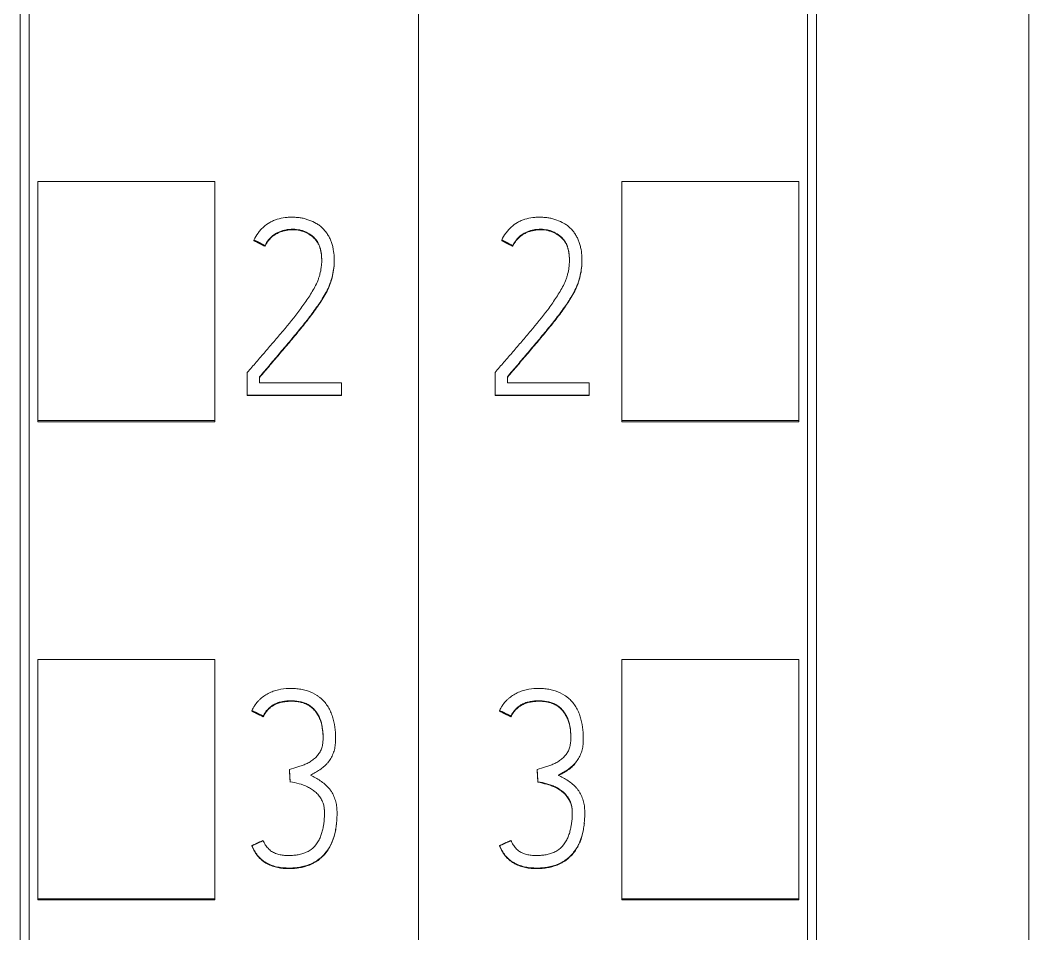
# Model space of a CAD drawing. Header units: millimetres. Extents: x 4137 to 6698, y 1400 to 3585.
# Drawn here: x 6177.35 to 6188.75, y 3283.56 to 3293.88 of the extents above; entities that cross this region are included whole.
import ezdxf

# ---------------------------------------------------------------- set-up
doc = ezdxf.new("R2010")
doc.units = ezdxf.units.MM
doc.layers.add('000-PI-Oprema', color=30, linetype='Continuous', lineweight=5)

msp = doc.modelspace()

# ---------------------------------------------------------------- linework, layer by layer
at = {"layer": '000-PI-Oprema', "color": 0, "linetype": 'ByBlock', "lineweight": 0}
for p, q in [((6181.848, 3360.472), (6181.848, 3247.054)), ((6181.848, 3360.472), (6181.848, 3247.054)), ((6177.448, 3249.376), (6177.448, 3358.191)), ((6186.248, 3358.191), (6186.248, 3249.376)), ((6177.548, 3289.355), (6177.548, 3292.057)), ((6177.548, 3292.057), (6179.548, 3292.057)), ((6179.548, 3289.355), (6179.548, 3292.057)), ((6184.148, 3289.355), (6184.148, 3292.057)), ((6186.148, 3292.057), (6184.148, 3292.057)), ((6186.148, 3289.355), (6186.148, 3292.057)), ((6179.99, 3291.395), (6179.99, 3291.389)), ((6180.115, 3291.332), (6180.115, 3291.325)), ((6182.79, 3291.395), (6182.79, 3291.389)), ((6182.915, 3291.332), (6182.915, 3291.325)), ((6180.897, 3291.163), (6180.897, 3291.169)), ((6183.697, 3291.163), (6183.697, 3291.169)), ((6179.915, 3289.899), (6179.915, 3289.644)), ((6180.054, 3289.783), (6180.054, 3289.849)), ((6182.715, 3289.899), (6182.715, 3289.644)), ((6182.854, 3289.783), (6182.854, 3289.849)), ((6180.98, 3289.783), (6180.054, 3289.783)), ((6180.98, 3289.644), (6180.98, 3289.783)), ((6183.78, 3289.783), (6182.854, 3289.783)), ((6183.78, 3289.644), (6183.78, 3289.783)), ((6179.915, 3289.644), (6179.915, 3289.638)), ((6179.915, 3289.644), (6180.98, 3289.644)), ((6180.98, 3289.638), (6179.915, 3289.638)), ((6180.98, 3289.644), (6180.98, 3289.638)), ((6182.715, 3289.644), (6183.78, 3289.644)), ((6182.715, 3289.644), (6182.715, 3289.638)), ((6183.78, 3289.638), (6182.715, 3289.638)), ((6183.78, 3289.644), (6183.78, 3289.638)), ((6177.548, 3289.355), (6179.548, 3289.355)), ((6177.548, 3289.341), (6177.548, 3289.355)), ((6177.548, 3289.341), (6179.548, 3289.341)), ((6179.548, 3289.341), (6179.548, 3289.355)), ((6184.148, 3289.341), (6184.148, 3289.355)), ((6186.148, 3289.355), (6184.148, 3289.355)), ((6186.148, 3289.341), (6184.148, 3289.341)), ((6186.148, 3289.341), (6186.148, 3289.355)), ((6177.548, 3283.954), (6177.548, 3286.655)), ((6177.548, 3286.655), (6179.548, 3286.655)), ((6179.548, 3283.954), (6179.548, 3286.655)), ((6184.148, 3283.954), (6184.148, 3286.655)), ((6186.148, 3286.655), (6184.148, 3286.655)), ((6186.148, 3283.954), (6186.148, 3286.655)), ((6179.966, 3286.08), (6179.966, 3286.073)), ((6182.766, 3286.08), (6182.766, 3286.073)), ((6180.094, 3286.016), (6180.094, 3286.01)), ((6182.894, 3286.016), (6182.894, 3286.01)), ((6180.912, 3285.761), (6180.912, 3285.767)), ((6183.712, 3285.761), (6183.712, 3285.767)), ((6180.391, 3285.415), (6180.391, 3285.408)), ((6183.191, 3285.415), (6183.191, 3285.408)), ((6180.399, 3285.276), (6180.399, 3285.27)), ((6183.199, 3285.276), (6183.199, 3285.27)), ((6180.929, 3284.908), (6180.929, 3284.914)), ((6183.729, 3284.908), (6183.729, 3284.914)), ((6179.966, 3284.553), (6179.966, 3284.546)), ((6182.766, 3284.553), (6182.766, 3284.546)), ((6177.548, 3283.941), (6177.548, 3283.954)), ((6177.548, 3283.954), (6179.548, 3283.954)), ((6177.548, 3283.941), (6179.548, 3283.941)), ((6179.548, 3283.941), (6179.548, 3283.954)), ((6184.148, 3283.941), (6184.148, 3283.954)), ((6186.148, 3283.954), (6184.148, 3283.954)), ((6186.148, 3283.941), (6184.148, 3283.941)), ((6186.148, 3283.941), (6186.148, 3283.954))]:
    msp.add_line(p, q, dxfattribs=at)
for points, knots in [([(6177.348, 3249.091), (6177.348, 3252.431), (6177.348, 3260.396), (6177.348, 3273.036), (6177.348, 3288.522), (6177.348, 3302.817), (6177.348, 3317.026), (6177.348, 3331.593), (6177.348, 3345.763), (6177.348, 3355.333), (6177.348, 3358.377)], [0, 0, 0, 0, 0.091483, 0.21812, 0.346206, 0.515858, 0.610111, 0.736264, 0.916066, 1, 1, 1, 1]), ([(6186.348, 3358.377), (6186.348, 3355.333), (6186.348, 3345.763), (6186.348, 3331.593), (6186.348, 3317.026), (6186.348, 3302.817), (6186.348, 3288.522), (6186.348, 3273.036), (6186.348, 3260.396), (6186.348, 3252.431), (6186.348, 3249.091)], [0, 0, 0, 0, 0.083934, 0.263736, 0.389889, 0.484142, 0.653794, 0.78188, 0.908517, 1, 1, 1, 1]), ([(6188.748, 3355.311), (6188.748, 3353.288), (6188.748, 3344.739), (6188.748, 3331.593), (6188.748, 3317.026), (6188.748, 3302.817), (6188.748, 3288.522), (6188.748, 3273.036), (6188.748, 3260.278), (6188.748, 3251.396), (6188.748, 3247.139), (6188.748, 3246.341)], [0, 0, 0, 0, 0.055935, 0.236292, 0.362833, 0.457376, 0.627551, 0.756032, 0.883059, 0.978086, 1, 1, 1, 1]), ([(6180.054, 3289.849), (6180.093, 3289.895), (6180.132, 3289.941), (6180.21, 3290.033), (6180.249, 3290.079), (6180.327, 3290.171), (6180.366, 3290.217), (6180.444, 3290.309), (6180.482, 3290.355), (6180.558, 3290.449), (6180.596, 3290.496), (6180.65, 3290.568), (6180.668, 3290.592), (6180.703, 3290.641), (6180.721, 3290.666), (6180.754, 3290.716), (6180.77, 3290.742), (6180.8, 3290.794), (6180.815, 3290.82), (6180.833, 3290.861), (6180.839, 3290.875), (6180.851, 3290.903), (6180.856, 3290.918), (6180.87, 3290.961), (6180.877, 3290.99), (6180.888, 3291.049), (6180.892, 3291.079), (6180.896, 3291.124), (6180.897, 3291.139), (6180.897, 3291.169), (6180.897, 3291.185), (6180.895, 3291.23), (6180.892, 3291.26), (6180.884, 3291.304), (6180.881, 3291.319), (6180.873, 3291.348), (6180.869, 3291.363), (6180.858, 3291.391), (6180.852, 3291.405), (6180.839, 3291.432), (6180.831, 3291.445), (6180.819, 3291.464), (6180.815, 3291.471), (6180.806, 3291.483), (6180.801, 3291.489), (6180.787, 3291.507), (6180.776, 3291.518), (6180.755, 3291.539), (6180.744, 3291.549), (6180.726, 3291.563), (6180.72, 3291.567), (6180.707, 3291.576), (6180.701, 3291.58), (6180.668, 3291.599), (6180.64, 3291.611), (6180.597, 3291.626), (6180.582, 3291.631), (6180.553, 3291.639), (6180.538, 3291.642), (6180.508, 3291.647), (6180.493, 3291.649), (6180.463, 3291.652), (6180.448, 3291.653), (6180.418, 3291.653), (6180.403, 3291.653), (6180.373, 3291.652), (6180.357, 3291.651), (6180.312, 3291.645), (6180.282, 3291.639), (6180.239, 3291.626), (6180.225, 3291.62), (6180.204, 3291.611), (6180.197, 3291.608), (6180.184, 3291.601), (6180.177, 3291.597), (6180.144, 3291.578), (6180.12, 3291.561), (6180.086, 3291.53), (6180.075, 3291.52), (6180.055, 3291.497), (6180.045, 3291.485), (6180.018, 3291.449), (6180.003, 3291.423), (6179.99, 3291.395)], [0, 0, 0, 0, 0.0625, 0.0625, 0.125, 0.125, 0.1875, 0.1875, 0.25, 0.25, 0.3125, 0.3125, 0.34375, 0.34375, 0.375, 0.375, 0.40625, 0.40625, 0.4375, 0.4375, 0.453125, 0.453125, 0.46875, 0.46875, 0.5, 0.5, 0.53125, 0.53125, 0.546875, 0.546875, 0.5625, 0.5625, 0.59375, 0.59375, 0.609375, 0.609375, 0.625, 0.625, 0.640625, 0.640625, 0.65625, 0.65625, 0.664062, 0.664062, 0.671875, 0.671875, 0.6875, 0.6875, 0.703125, 0.703125, 0.710937, 0.710937, 0.71875, 0.71875, 0.75, 0.75, 0.765625, 0.765625, 0.78125, 0.78125, 0.796875, 0.796875, 0.8125, 0.8125, 0.828125, 0.828125, 0.84375, 0.84375, 0.875, 0.875, 0.890625, 0.890625, 0.898437, 0.898437, 0.90625, 0.90625, 0.9375, 0.9375, 0.953125, 0.953125, 0.96875, 0.96875, 1, 1, 1, 1]), ([(6182.854, 3289.849), (6182.893, 3289.895), (6182.932, 3289.941), (6183.01, 3290.033), (6183.049, 3290.079), (6183.127, 3290.171), (6183.166, 3290.217), (6183.244, 3290.309), (6183.282, 3290.355), (6183.358, 3290.449), (6183.396, 3290.496), (6183.45, 3290.568), (6183.468, 3290.592), (6183.503, 3290.641), (6183.521, 3290.666), (6183.554, 3290.716), (6183.57, 3290.742), (6183.6, 3290.794), (6183.615, 3290.82), (6183.633, 3290.861), (6183.639, 3290.875), (6183.651, 3290.903), (6183.656, 3290.918), (6183.67, 3290.961), (6183.677, 3290.99), (6183.688, 3291.049), (6183.692, 3291.079), (6183.696, 3291.124), (6183.697, 3291.139), (6183.697, 3291.169), (6183.697, 3291.185), (6183.695, 3291.23), (6183.692, 3291.26), (6183.684, 3291.304), (6183.681, 3291.319), (6183.673, 3291.348), (6183.669, 3291.363), (6183.658, 3291.391), (6183.652, 3291.405), (6183.639, 3291.432), (6183.631, 3291.445), (6183.619, 3291.464), (6183.615, 3291.471), (6183.606, 3291.483), (6183.601, 3291.489), (6183.587, 3291.507), (6183.576, 3291.518), (6183.555, 3291.539), (6183.544, 3291.549), (6183.526, 3291.563), (6183.52, 3291.567), (6183.507, 3291.576), (6183.501, 3291.58), (6183.468, 3291.599), (6183.44, 3291.611), (6183.397, 3291.626), (6183.382, 3291.631), (6183.353, 3291.639), (6183.338, 3291.642), (6183.308, 3291.647), (6183.293, 3291.649), (6183.263, 3291.652), (6183.248, 3291.653), (6183.218, 3291.653), (6183.203, 3291.653), (6183.173, 3291.652), (6183.157, 3291.651), (6183.112, 3291.645), (6183.082, 3291.639), (6183.039, 3291.626), (6183.025, 3291.62), (6183.004, 3291.611), (6182.997, 3291.608), (6182.984, 3291.601), (6182.977, 3291.597), (6182.944, 3291.578), (6182.92, 3291.561), (6182.886, 3291.53), (6182.875, 3291.52), (6182.855, 3291.497), (6182.845, 3291.485), (6182.818, 3291.449), (6182.803, 3291.423), (6182.79, 3291.395)], [0, 0, 0, 0, 0.0625, 0.0625, 0.125, 0.125, 0.1875, 0.1875, 0.25, 0.25, 0.3125, 0.3125, 0.34375, 0.34375, 0.375, 0.375, 0.40625, 0.40625, 0.4375, 0.4375, 0.453125, 0.453125, 0.46875, 0.46875, 0.5, 0.5, 0.53125, 0.53125, 0.546875, 0.546875, 0.5625, 0.5625, 0.59375, 0.59375, 0.609375, 0.609375, 0.625, 0.625, 0.640625, 0.640625, 0.65625, 0.65625, 0.664062, 0.664062, 0.671875, 0.671875, 0.6875, 0.6875, 0.703125, 0.703125, 0.710937, 0.710937, 0.71875, 0.71875, 0.75, 0.75, 0.765625, 0.765625, 0.78125, 0.78125, 0.796875, 0.796875, 0.8125, 0.8125, 0.828125, 0.828125, 0.84375, 0.84375, 0.875, 0.875, 0.890625, 0.890625, 0.898438, 0.898438, 0.90625, 0.90625, 0.9375, 0.9375, 0.953125, 0.953125, 0.96875, 0.96875, 1, 1, 1, 1]), ([(6180.115, 3291.332), (6180.126, 3291.355), (6180.14, 3291.377), (6180.164, 3291.407), (6180.173, 3291.417), (6180.191, 3291.435), (6180.201, 3291.444), (6180.233, 3291.466), (6180.255, 3291.479), (6180.304, 3291.498), (6180.329, 3291.506), (6180.367, 3291.513), (6180.38, 3291.515), (6180.405, 3291.517), (6180.419, 3291.517), (6180.458, 3291.517), (6180.483, 3291.514), (6180.521, 3291.506), (6180.534, 3291.502), (6180.558, 3291.494), (6180.57, 3291.489), (6180.605, 3291.472), (6180.627, 3291.459), (6180.658, 3291.434), (6180.667, 3291.425), (6180.685, 3291.407), (6180.693, 3291.397), (6180.705, 3291.381), (6180.708, 3291.375), (6180.715, 3291.364), (6180.724, 3291.346), (6180.731, 3291.328), (6180.739, 3291.304), (6180.742, 3291.291), (6180.748, 3291.266), (6180.75, 3291.253), (6180.753, 3291.227), (6180.754, 3291.214), (6180.756, 3291.188), (6180.756, 3291.176), (6180.756, 3291.15), (6180.755, 3291.137), (6180.753, 3291.111), (6180.752, 3291.098), (6180.747, 3291.059), (6180.742, 3291.034), (6180.732, 3290.997), (6180.729, 3290.984), (6180.72, 3290.96), (6180.716, 3290.947), (6180.701, 3290.911), (6180.69, 3290.888), (6180.666, 3290.843), (6180.653, 3290.821), (6180.627, 3290.777), (6180.613, 3290.755), (6180.57, 3290.691), (6180.541, 3290.649), (6180.448, 3290.526), (6180.383, 3290.446), (6180.284, 3290.328), (6180.251, 3290.289), (6180.184, 3290.211), (6180.151, 3290.171), (6180.083, 3290.094), (6180.05, 3290.055), (6179.982, 3289.977), (6179.949, 3289.938), (6179.915, 3289.899)], [0, 0, 0, 0, 0.03125, 0.03125, 0.046875, 0.046875, 0.0625, 0.0625, 0.09375, 0.09375, 0.125, 0.125, 0.140625, 0.140625, 0.15625, 0.15625, 0.1875, 0.1875, 0.203125, 0.203125, 0.21875, 0.21875, 0.25, 0.25, 0.265625, 0.265625, 0.28125, 0.28125, 0.289063, 0.289063, 0.296875, 0.3125, 0.3125, 0.328125, 0.328125, 0.34375, 0.34375, 0.359375, 0.359375, 0.375, 0.375, 0.390625, 0.390625, 0.40625, 0.40625, 0.4375, 0.4375, 0.453125, 0.453125, 0.46875, 0.46875, 0.5, 0.5, 0.53125, 0.53125, 0.5625, 0.5625, 0.625, 0.625, 0.75, 0.75, 0.8125, 0.8125, 0.875, 0.875, 0.9375, 0.9375, 1, 1, 1, 1]), ([(6180.756, 3291.16), (6180.756, 3291.171), (6180.756, 3291.181), (6180.754, 3291.205), (6180.753, 3291.217), (6180.75, 3291.243), (6180.748, 3291.256), (6180.743, 3291.281), (6180.74, 3291.294), (6180.732, 3291.319), (6180.728, 3291.331), (6180.719, 3291.349), (6180.716, 3291.355), (6180.71, 3291.366), (6180.706, 3291.372), (6180.688, 3291.399), (6180.67, 3291.418), (6180.645, 3291.438), (6180.64, 3291.442), (6180.629, 3291.45), (6180.613, 3291.461), (6180.585, 3291.477), (6180.561, 3291.487), (6180.536, 3291.495), (6180.523, 3291.499), (6180.485, 3291.508), (6180.46, 3291.511), (6180.407, 3291.511), (6180.368, 3291.508), (6180.33, 3291.499), (6180.305, 3291.492), (6180.293, 3291.488), (6180.269, 3291.478), (6180.257, 3291.472), (6180.234, 3291.46), (6180.223, 3291.453), (6180.191, 3291.43), (6180.173, 3291.412), (6180.148, 3291.382), (6180.141, 3291.371), (6180.127, 3291.349), (6180.121, 3291.337), (6180.115, 3291.325)], [0, 0, 0, 0, 0.034384, 0.034384, 0.076368, 0.076368, 0.118351, 0.118351, 0.160334, 0.160334, 0.202317, 0.202317, 0.223309, 0.223309, 0.244301, 0.244301, 0.328267, 0.328267, 0.349259, 0.349259, 0.370251, 0.412234, 0.454217, 0.454217, 0.496201, 0.496201, 0.580167, 0.580167, 0.664134, 0.706117, 0.706117, 0.7481, 0.7481, 0.790084, 0.790084, 0.832067, 0.832067, 0.916033, 0.916033, 0.958017, 0.958017, 1, 1, 1, 1]), ([(6182.915, 3291.332), (6182.926, 3291.355), (6182.94, 3291.377), (6182.964, 3291.407), (6182.973, 3291.417), (6182.991, 3291.435), (6183.001, 3291.444), (6183.033, 3291.466), (6183.055, 3291.479), (6183.104, 3291.498), (6183.129, 3291.506), (6183.167, 3291.513), (6183.18, 3291.515), (6183.205, 3291.517), (6183.219, 3291.517), (6183.258, 3291.517), (6183.283, 3291.514), (6183.321, 3291.506), (6183.334, 3291.502), (6183.358, 3291.494), (6183.37, 3291.489), (6183.405, 3291.472), (6183.427, 3291.459), (6183.458, 3291.434), (6183.467, 3291.425), (6183.485, 3291.407), (6183.493, 3291.397), (6183.505, 3291.381), (6183.508, 3291.375), (6183.515, 3291.364), (6183.524, 3291.346), (6183.531, 3291.328), (6183.539, 3291.304), (6183.542, 3291.291), (6183.548, 3291.266), (6183.55, 3291.253), (6183.553, 3291.227), (6183.554, 3291.214), (6183.556, 3291.188), (6183.556, 3291.176), (6183.556, 3291.15), (6183.555, 3291.137), (6183.553, 3291.111), (6183.552, 3291.098), (6183.547, 3291.059), (6183.542, 3291.034), (6183.532, 3290.997), (6183.529, 3290.984), (6183.52, 3290.96), (6183.516, 3290.947), (6183.501, 3290.911), (6183.49, 3290.888), (6183.466, 3290.843), (6183.453, 3290.821), (6183.427, 3290.777), (6183.413, 3290.755), (6183.37, 3290.691), (6183.341, 3290.649), (6183.248, 3290.526), (6183.183, 3290.446), (6183.084, 3290.328), (6183.051, 3290.289), (6182.984, 3290.211), (6182.951, 3290.171), (6182.883, 3290.094), (6182.85, 3290.055), (6182.782, 3289.977), (6182.749, 3289.938), (6182.715, 3289.899)], [0, 0, 0, 0, 0.03125, 0.03125, 0.046875, 0.046875, 0.0625, 0.0625, 0.09375, 0.09375, 0.125, 0.125, 0.140625, 0.140625, 0.15625, 0.15625, 0.1875, 0.1875, 0.203125, 0.203125, 0.21875, 0.21875, 0.25, 0.25, 0.265625, 0.265625, 0.28125, 0.28125, 0.289062, 0.289062, 0.296875, 0.3125, 0.3125, 0.328125, 0.328125, 0.34375, 0.34375, 0.359375, 0.359375, 0.375, 0.375, 0.390625, 0.390625, 0.40625, 0.40625, 0.4375, 0.4375, 0.453125, 0.453125, 0.46875, 0.46875, 0.5, 0.5, 0.53125, 0.53125, 0.5625, 0.5625, 0.625, 0.625, 0.75, 0.75, 0.8125, 0.8125, 0.875, 0.875, 0.9375, 0.9375, 1, 1, 1, 1]), ([(6183.556, 3291.16), (6183.556, 3291.171), (6183.556, 3291.181), (6183.554, 3291.205), (6183.553, 3291.217), (6183.55, 3291.243), (6183.548, 3291.256), (6183.543, 3291.281), (6183.54, 3291.294), (6183.532, 3291.319), (6183.528, 3291.331), (6183.519, 3291.349), (6183.516, 3291.355), (6183.51, 3291.366), (6183.506, 3291.372), (6183.488, 3291.399), (6183.47, 3291.418), (6183.445, 3291.438), (6183.44, 3291.442), (6183.429, 3291.45), (6183.413, 3291.461), (6183.385, 3291.477), (6183.361, 3291.487), (6183.336, 3291.495), (6183.323, 3291.499), (6183.285, 3291.508), (6183.26, 3291.511), (6183.207, 3291.511), (6183.168, 3291.508), (6183.13, 3291.499), (6183.105, 3291.492), (6183.093, 3291.488), (6183.069, 3291.478), (6183.057, 3291.472), (6183.034, 3291.46), (6183.023, 3291.453), (6182.991, 3291.43), (6182.973, 3291.412), (6182.948, 3291.382), (6182.941, 3291.371), (6182.927, 3291.349), (6182.921, 3291.337), (6182.915, 3291.325)], [0, 0, 0, 0, 0.034384, 0.034384, 0.076368, 0.076368, 0.118351, 0.118351, 0.160334, 0.160334, 0.202317, 0.202317, 0.223309, 0.223309, 0.244301, 0.244301, 0.328267, 0.328267, 0.349259, 0.349259, 0.370251, 0.412234, 0.454217, 0.454217, 0.496201, 0.496201, 0.580167, 0.580167, 0.664134, 0.706117, 0.706117, 0.7481, 0.7481, 0.790084, 0.790084, 0.832067, 0.832067, 0.916033, 0.916033, 0.958017, 0.958017, 1, 1, 1, 1]), ([(6180.897, 3291.163), (6180.897, 3291.157), (6180.897, 3291.152), (6180.897, 3291.131), (6180.896, 3291.116), (6180.892, 3291.071), (6180.888, 3291.041), (6180.877, 3290.982), (6180.869, 3290.953), (6180.855, 3290.91), (6180.85, 3290.895), (6180.839, 3290.867), (6180.833, 3290.853), (6180.814, 3290.812), (6180.799, 3290.786), (6180.769, 3290.734), (6180.753, 3290.709), (6180.72, 3290.659), (6180.703, 3290.634), (6180.668, 3290.585), (6180.65, 3290.561), (6180.595, 3290.489), (6180.558, 3290.442), (6180.482, 3290.349), (6180.443, 3290.302), (6180.366, 3290.21), (6180.327, 3290.164), (6180.249, 3290.073), (6180.21, 3290.027), (6180.132, 3289.935), (6180.093, 3289.889), (6180.054, 3289.843)], [0, 0, 0, 0, 0.010377, 0.010377, 0.038652, 0.038652, 0.095202, 0.095202, 0.151752, 0.151752, 0.180027, 0.180027, 0.208302, 0.208302, 0.264851, 0.264851, 0.321401, 0.321401, 0.377951, 0.377951, 0.434501, 0.434501, 0.547601, 0.547601, 0.660701, 0.660701, 0.7738, 0.7738, 0.8869, 0.8869, 1, 1, 1, 1]), ([(6183.697, 3291.163), (6183.697, 3291.157), (6183.697, 3291.152), (6183.697, 3291.131), (6183.696, 3291.116), (6183.692, 3291.071), (6183.688, 3291.041), (6183.677, 3290.982), (6183.669, 3290.953), (6183.655, 3290.91), (6183.65, 3290.895), (6183.639, 3290.867), (6183.633, 3290.853), (6183.614, 3290.812), (6183.599, 3290.786), (6183.569, 3290.734), (6183.553, 3290.709), (6183.52, 3290.659), (6183.503, 3290.634), (6183.468, 3290.585), (6183.45, 3290.561), (6183.395, 3290.489), (6183.358, 3290.442), (6183.282, 3290.349), (6183.243, 3290.302), (6183.166, 3290.21), (6183.127, 3290.164), (6183.049, 3290.073), (6183.01, 3290.027), (6182.932, 3289.935), (6182.893, 3289.889), (6182.854, 3289.843)], [0, 0, 0, 0, 0.010377, 0.010377, 0.038652, 0.038652, 0.095202, 0.095202, 0.151752, 0.151752, 0.180027, 0.180027, 0.208302, 0.208302, 0.264851, 0.264851, 0.321401, 0.321401, 0.377951, 0.377951, 0.434501, 0.434501, 0.547601, 0.547601, 0.660701, 0.660701, 0.7738, 0.7738, 0.8869, 0.8869, 1, 1, 1, 1]), ([(6180.629, 3285.351), (6180.647, 3285.36), (6180.665, 3285.369), (6180.7, 3285.389), (6180.717, 3285.399), (6180.742, 3285.416), (6180.75, 3285.422), (6180.766, 3285.434), (6180.773, 3285.44), (6180.788, 3285.453), (6180.796, 3285.46), (6180.81, 3285.474), (6180.817, 3285.482), (6180.837, 3285.505), (6180.848, 3285.522), (6180.864, 3285.548), (6180.869, 3285.556), (6180.877, 3285.575), (6180.882, 3285.584), (6180.893, 3285.612), (6180.898, 3285.632), (6180.907, 3285.671), (6180.909, 3285.691), (6180.912, 3285.732), (6180.912, 3285.752), (6180.912, 3285.792), (6180.912, 3285.812), (6180.908, 3285.872), (6180.902, 3285.912), (6180.889, 3285.971), (6180.884, 3285.991), (6180.872, 3286.029), (6180.857, 3286.067), (6180.839, 3286.103), (6180.817, 3286.137), (6180.806, 3286.154), (6180.78, 3286.185), (6180.76, 3286.207), (6180.736, 3286.226), (6180.721, 3286.239), (6180.712, 3286.245), (6180.67, 3286.273), (6180.634, 3286.29), (6180.585, 3286.306), (6180.575, 3286.309), (6180.556, 3286.314), (6180.526, 3286.32), (6180.476, 3286.327), (6180.436, 3286.329), (6180.396, 3286.329), (6180.375, 3286.329), (6180.315, 3286.324), (6180.276, 3286.318), (6180.227, 3286.304), (6180.218, 3286.301), (6180.199, 3286.294), (6180.189, 3286.29), (6180.161, 3286.278), (6180.125, 3286.259), (6180.092, 3286.236), (6180.069, 3286.216), (6180.061, 3286.21), (6180.046, 3286.196), (6180.039, 3286.188), (6180.019, 3286.166), (6180.007, 3286.15), (6179.99, 3286.125), (6179.985, 3286.116), (6179.975, 3286.098), (6179.971, 3286.089), (6179.966, 3286.08)], [0, 0, 0, 0, 0.03125, 0.03125, 0.0625, 0.0625, 0.078125, 0.078125, 0.09375, 0.09375, 0.109375, 0.109375, 0.125, 0.125, 0.15625, 0.15625, 0.171875, 0.171875, 0.1875, 0.1875, 0.21875, 0.21875, 0.25, 0.25, 0.28125, 0.28125, 0.3125, 0.3125, 0.375, 0.375, 0.40625, 0.40625, 0.4375, 0.46875, 0.46875, 0.5, 0.5, 0.53125, 0.546875, 0.546875, 0.5625, 0.5625, 0.625, 0.625, 0.640625, 0.640625, 0.65625, 0.6875, 0.71875, 0.71875, 0.75, 0.75, 0.8125, 0.8125, 0.828125, 0.828125, 0.84375, 0.84375, 0.875, 0.90625, 0.90625, 0.921875, 0.921875, 0.9375, 0.9375, 0.96875, 0.96875, 0.984375, 0.984375, 1, 1, 1, 1]), ([(6183.429, 3285.351), (6183.447, 3285.36), (6183.465, 3285.369), (6183.5, 3285.389), (6183.517, 3285.399), (6183.542, 3285.416), (6183.55, 3285.422), (6183.566, 3285.434), (6183.573, 3285.44), (6183.588, 3285.453), (6183.596, 3285.46), (6183.61, 3285.474), (6183.617, 3285.482), (6183.637, 3285.505), (6183.648, 3285.522), (6183.664, 3285.548), (6183.669, 3285.556), (6183.677, 3285.575), (6183.682, 3285.584), (6183.693, 3285.612), (6183.698, 3285.632), (6183.707, 3285.671), (6183.709, 3285.691), (6183.712, 3285.732), (6183.712, 3285.752), (6183.712, 3285.792), (6183.712, 3285.812), (6183.708, 3285.872), (6183.702, 3285.912), (6183.689, 3285.971), (6183.684, 3285.991), (6183.672, 3286.029), (6183.657, 3286.067), (6183.639, 3286.103), (6183.617, 3286.137), (6183.606, 3286.154), (6183.58, 3286.185), (6183.56, 3286.207), (6183.536, 3286.226), (6183.521, 3286.239), (6183.512, 3286.245), (6183.47, 3286.273), (6183.434, 3286.29), (6183.385, 3286.306), (6183.375, 3286.309), (6183.356, 3286.314), (6183.326, 3286.32), (6183.276, 3286.327), (6183.236, 3286.329), (6183.196, 3286.329), (6183.175, 3286.329), (6183.115, 3286.324), (6183.076, 3286.318), (6183.027, 3286.304), (6183.018, 3286.301), (6182.999, 3286.294), (6182.989, 3286.29), (6182.961, 3286.278), (6182.925, 3286.259), (6182.892, 3286.236), (6182.869, 3286.216), (6182.861, 3286.21), (6182.846, 3286.196), (6182.839, 3286.188), (6182.819, 3286.166), (6182.807, 3286.15), (6182.79, 3286.125), (6182.785, 3286.116), (6182.775, 3286.098), (6182.771, 3286.089), (6182.766, 3286.08)], [0, 0, 0, 0, 0.03125, 0.03125, 0.0625, 0.0625, 0.078125, 0.078125, 0.09375, 0.09375, 0.109375, 0.109375, 0.125, 0.125, 0.15625, 0.15625, 0.171875, 0.171875, 0.1875, 0.1875, 0.21875, 0.21875, 0.25, 0.25, 0.28125, 0.28125, 0.3125, 0.3125, 0.375, 0.375, 0.40625, 0.40625, 0.4375, 0.46875, 0.46875, 0.5, 0.5, 0.53125, 0.546875, 0.546875, 0.5625, 0.5625, 0.625, 0.625, 0.640625, 0.640625, 0.65625, 0.6875, 0.71875, 0.71875, 0.75, 0.75, 0.8125, 0.8125, 0.828125, 0.828125, 0.84375, 0.84375, 0.875, 0.90625, 0.90625, 0.921875, 0.921875, 0.9375, 0.9375, 0.96875, 0.96875, 0.984375, 0.984375, 1, 1, 1, 1]), ([(6180.094, 3286.016), (6180.102, 3286.031), (6180.11, 3286.045), (6180.128, 3286.072), (6180.138, 3286.085), (6180.156, 3286.103), (6180.162, 3286.108), (6180.174, 3286.119), (6180.181, 3286.125), (6180.194, 3286.134), (6180.201, 3286.139), (6180.215, 3286.147), (6180.222, 3286.151), (6180.245, 3286.162), (6180.26, 3286.168), (6180.292, 3286.177), (6180.308, 3286.181), (6180.341, 3286.186), (6180.357, 3286.188), (6180.39, 3286.19), (6180.407, 3286.191), (6180.457, 3286.19), (6180.49, 3286.186), (6180.53, 3286.177), (6180.538, 3286.174), (6180.554, 3286.169), (6180.562, 3286.167), (6180.585, 3286.157), (6180.599, 3286.15), (6180.621, 3286.137), (6180.627, 3286.132), (6180.641, 3286.121), (6180.647, 3286.116), (6180.665, 3286.099), (6180.676, 3286.087), (6180.692, 3286.067), (6180.696, 3286.06), (6180.706, 3286.047), (6180.719, 3286.026), (6180.73, 3286.003), (6180.742, 3285.973), (6180.747, 3285.957), (6180.756, 3285.925), (6180.76, 3285.909), (6180.768, 3285.86), (6180.77, 3285.827), (6180.771, 3285.777), (6180.771, 3285.761), (6180.77, 3285.728), (6180.768, 3285.711), (6180.764, 3285.687), (6180.763, 3285.679), (6180.758, 3285.663), (6180.756, 3285.655), (6180.747, 3285.631), (6180.74, 3285.617), (6180.727, 3285.596), (6180.722, 3285.589), (6180.712, 3285.576), (6180.706, 3285.569), (6180.695, 3285.557), (6180.69, 3285.551), (6180.678, 3285.539), (6180.671, 3285.534), (6180.652, 3285.518), (6180.638, 3285.509), (6180.61, 3285.492), (6180.595, 3285.484), (6180.565, 3285.471), (6180.55, 3285.465), (6180.518, 3285.454), (6180.502, 3285.448), (6180.455, 3285.434), (6180.423, 3285.424), (6180.391, 3285.415)], [0, 0, 0, 0, 0.03125, 0.03125, 0.0625, 0.0625, 0.078125, 0.078125, 0.09375, 0.09375, 0.109375, 0.109375, 0.125, 0.125, 0.15625, 0.15625, 0.1875, 0.1875, 0.21875, 0.21875, 0.25, 0.25, 0.3125, 0.3125, 0.328125, 0.328125, 0.34375, 0.34375, 0.375, 0.375, 0.390625, 0.390625, 0.40625, 0.40625, 0.4375, 0.4375, 0.453125, 0.453125, 0.46875, 0.5, 0.5, 0.53125, 0.53125, 0.5625, 0.5625, 0.625, 0.625, 0.65625, 0.65625, 0.6875, 0.6875, 0.703125, 0.703125, 0.71875, 0.71875, 0.75, 0.75, 0.765625, 0.765625, 0.78125, 0.78125, 0.796875, 0.796875, 0.8125, 0.8125, 0.84375, 0.84375, 0.875, 0.875, 0.90625, 0.90625, 0.9375, 0.9375, 1, 1, 1, 1]), ([(6180.771, 3285.772), (6180.771, 3285.776), (6180.771, 3285.781), (6180.771, 3285.818), (6180.768, 3285.85), (6180.76, 3285.899), (6180.757, 3285.915), (6180.751, 3285.94), (6180.748, 3285.948), (6180.743, 3285.963), (6180.74, 3285.971), (6180.731, 3285.994), (6180.724, 3286.009), (6180.707, 3286.038), (6180.698, 3286.052), (6180.678, 3286.078), (6180.667, 3286.091), (6180.649, 3286.108), (6180.643, 3286.113), (6180.63, 3286.124), (6180.623, 3286.129), (6180.602, 3286.142), (6180.587, 3286.15), (6180.557, 3286.163), (6180.541, 3286.168), (6180.508, 3286.176), (6180.492, 3286.179), (6180.459, 3286.183), (6180.443, 3286.184), (6180.41, 3286.185), (6180.393, 3286.184), (6180.36, 3286.182), (6180.343, 3286.18), (6180.31, 3286.175), (6180.294, 3286.172), (6180.27, 3286.165), (6180.262, 3286.162), (6180.247, 3286.156), (6180.239, 3286.153), (6180.224, 3286.146), (6180.216, 3286.142), (6180.202, 3286.133), (6180.195, 3286.129), (6180.175, 3286.114), (6180.162, 3286.103), (6180.139, 3286.08), (6180.129, 3286.067), (6180.11, 3286.039), (6180.102, 3286.025), (6180.094, 3286.01)], [0, 0, 0, 0, 0.012687, 0.012687, 0.111418, 0.111418, 0.160784, 0.160784, 0.185467, 0.185467, 0.21015, 0.21015, 0.259515, 0.259515, 0.308881, 0.308881, 0.358247, 0.358247, 0.382929, 0.382929, 0.407612, 0.407612, 0.456978, 0.456978, 0.506343, 0.506343, 0.555709, 0.555709, 0.605075, 0.605075, 0.65444, 0.65444, 0.703806, 0.703806, 0.753172, 0.753172, 0.777855, 0.777855, 0.802537, 0.802537, 0.82722, 0.82722, 0.851903, 0.851903, 0.901269, 0.901269, 0.950634, 0.950634, 1, 1, 1, 1]), ([(6182.894, 3286.016), (6182.902, 3286.031), (6182.91, 3286.045), (6182.928, 3286.072), (6182.938, 3286.085), (6182.956, 3286.103), (6182.962, 3286.108), (6182.974, 3286.119), (6182.981, 3286.125), (6182.994, 3286.134), (6183.001, 3286.139), (6183.015, 3286.147), (6183.022, 3286.151), (6183.045, 3286.162), (6183.06, 3286.168), (6183.092, 3286.177), (6183.108, 3286.181), (6183.141, 3286.186), (6183.157, 3286.188), (6183.19, 3286.19), (6183.207, 3286.191), (6183.257, 3286.19), (6183.29, 3286.186), (6183.33, 3286.177), (6183.338, 3286.174), (6183.354, 3286.169), (6183.362, 3286.167), (6183.385, 3286.157), (6183.399, 3286.15), (6183.421, 3286.137), (6183.427, 3286.132), (6183.441, 3286.121), (6183.447, 3286.116), (6183.465, 3286.099), (6183.476, 3286.087), (6183.492, 3286.067), (6183.496, 3286.06), (6183.506, 3286.047), (6183.519, 3286.026), (6183.53, 3286.003), (6183.542, 3285.973), (6183.547, 3285.957), (6183.556, 3285.925), (6183.56, 3285.909), (6183.568, 3285.86), (6183.57, 3285.827), (6183.571, 3285.777), (6183.571, 3285.761), (6183.57, 3285.728), (6183.568, 3285.711), (6183.564, 3285.687), (6183.563, 3285.679), (6183.558, 3285.663), (6183.556, 3285.655), (6183.547, 3285.631), (6183.54, 3285.617), (6183.527, 3285.596), (6183.522, 3285.589), (6183.512, 3285.576), (6183.506, 3285.569), (6183.495, 3285.557), (6183.49, 3285.551), (6183.478, 3285.539), (6183.471, 3285.534), (6183.452, 3285.518), (6183.438, 3285.509), (6183.41, 3285.492), (6183.395, 3285.484), (6183.365, 3285.471), (6183.35, 3285.465), (6183.318, 3285.454), (6183.302, 3285.448), (6183.255, 3285.434), (6183.223, 3285.424), (6183.191, 3285.415)], [0, 0, 0, 0, 0.03125, 0.03125, 0.0625, 0.0625, 0.078125, 0.078125, 0.09375, 0.09375, 0.109375, 0.109375, 0.125, 0.125, 0.15625, 0.15625, 0.1875, 0.1875, 0.21875, 0.21875, 0.25, 0.25, 0.3125, 0.3125, 0.328125, 0.328125, 0.34375, 0.34375, 0.375, 0.375, 0.390625, 0.390625, 0.40625, 0.40625, 0.4375, 0.4375, 0.453125, 0.453125, 0.46875, 0.5, 0.5, 0.53125, 0.53125, 0.5625, 0.5625, 0.625, 0.625, 0.65625, 0.65625, 0.6875, 0.6875, 0.703125, 0.703125, 0.71875, 0.71875, 0.75, 0.75, 0.765625, 0.765625, 0.78125, 0.78125, 0.796875, 0.796875, 0.8125, 0.8125, 0.84375, 0.84375, 0.875, 0.875, 0.90625, 0.90625, 0.9375, 0.9375, 1, 1, 1, 1]), ([(6183.571, 3285.772), (6183.571, 3285.776), (6183.571, 3285.781), (6183.571, 3285.818), (6183.568, 3285.85), (6183.56, 3285.899), (6183.557, 3285.915), (6183.551, 3285.94), (6183.548, 3285.948), (6183.543, 3285.963), (6183.54, 3285.971), (6183.531, 3285.994), (6183.524, 3286.009), (6183.507, 3286.038), (6183.498, 3286.052), (6183.478, 3286.078), (6183.467, 3286.091), (6183.449, 3286.108), (6183.443, 3286.113), (6183.43, 3286.124), (6183.423, 3286.129), (6183.402, 3286.142), (6183.387, 3286.15), (6183.357, 3286.163), (6183.341, 3286.168), (6183.308, 3286.176), (6183.292, 3286.179), (6183.259, 3286.183), (6183.243, 3286.184), (6183.21, 3286.185), (6183.193, 3286.184), (6183.16, 3286.182), (6183.143, 3286.18), (6183.11, 3286.175), (6183.094, 3286.172), (6183.07, 3286.165), (6183.062, 3286.162), (6183.047, 3286.156), (6183.039, 3286.153), (6183.024, 3286.146), (6183.016, 3286.142), (6183.002, 3286.133), (6182.995, 3286.129), (6182.975, 3286.114), (6182.962, 3286.103), (6182.939, 3286.08), (6182.929, 3286.067), (6182.91, 3286.039), (6182.902, 3286.025), (6182.894, 3286.01)], [0, 0, 0, 0, 0.012687, 0.012687, 0.111418, 0.111418, 0.160784, 0.160784, 0.185467, 0.185467, 0.21015, 0.21015, 0.259515, 0.259515, 0.308881, 0.308881, 0.358247, 0.358247, 0.382929, 0.382929, 0.407612, 0.407612, 0.456978, 0.456978, 0.506343, 0.506343, 0.555709, 0.555709, 0.605075, 0.605075, 0.65444, 0.65444, 0.703806, 0.703806, 0.753172, 0.753172, 0.777855, 0.777855, 0.802537, 0.802537, 0.82722, 0.82722, 0.851903, 0.851903, 0.901269, 0.901269, 0.950634, 0.950634, 1, 1, 1, 1]), ([(6183.618, 3285.477), (6183.607, 3285.465), (6183.595, 3285.453), (6183.575, 3285.435), (6183.567, 3285.428), (6183.551, 3285.416), (6183.543, 3285.41), (6183.517, 3285.393), (6183.5, 3285.383), (6183.465, 3285.363), (6183.448, 3285.354), (6183.429, 3285.345)], [0, 0, 0, 0, 0.21875, 0.21875, 0.348958, 0.348958, 0.479167, 0.479167, 0.739583, 0.739583, 1, 1, 1, 1]), ([(6179.966, 3284.553), (6179.975, 3284.533), (6179.985, 3284.514), (6180.006, 3284.478), (6180.017, 3284.46), (6180.037, 3284.435), (6180.044, 3284.427), (6180.058, 3284.412), (6180.066, 3284.405), (6180.09, 3284.385), (6180.107, 3284.373), (6180.135, 3284.357), (6180.144, 3284.352), (6180.163, 3284.343), (6180.173, 3284.338), (6180.202, 3284.327), (6180.222, 3284.32), (6180.263, 3284.31), (6180.284, 3284.307), (6180.326, 3284.302), (6180.347, 3284.301), (6180.389, 3284.3), (6180.409, 3284.3), (6180.451, 3284.303), (6180.472, 3284.305), (6180.504, 3284.309), (6180.514, 3284.311), (6180.535, 3284.315), (6180.545, 3284.318), (6180.576, 3284.325), (6180.596, 3284.332), (6180.625, 3284.343), (6180.635, 3284.347), (6180.654, 3284.356), (6180.663, 3284.361), (6180.691, 3284.377), (6180.708, 3284.388), (6180.741, 3284.414), (6180.757, 3284.427), (6180.786, 3284.458), (6180.8, 3284.474), (6180.825, 3284.508), (6180.837, 3284.525), (6180.852, 3284.553), (6180.857, 3284.562), (6180.866, 3284.581), (6180.87, 3284.591), (6180.89, 3284.64), (6180.902, 3284.68), (6180.914, 3284.742), (6180.918, 3284.762), (6180.923, 3284.804), (6180.925, 3284.825), (6180.928, 3284.867), (6180.929, 3284.888), (6180.929, 3284.93), (6180.929, 3284.95), (6180.926, 3284.992), (6180.923, 3285.013), (6180.916, 3285.044), (6180.914, 3285.054), (6180.908, 3285.075), (6180.904, 3285.085), (6180.893, 3285.114), (6180.884, 3285.133), (6180.868, 3285.161), (6180.862, 3285.17), (6180.85, 3285.188), (6180.843, 3285.196), (6180.823, 3285.22), (6180.808, 3285.235), (6180.775, 3285.262), (6180.758, 3285.275), (6180.722, 3285.298), (6180.704, 3285.309), (6180.667, 3285.331), (6180.648, 3285.341), (6180.629, 3285.351)], [0, 0, 0, 0, 0.03125, 0.03125, 0.0625, 0.0625, 0.078125, 0.078125, 0.09375, 0.09375, 0.125, 0.125, 0.140625, 0.140625, 0.15625, 0.15625, 0.1875, 0.1875, 0.21875, 0.21875, 0.25, 0.25, 0.28125, 0.28125, 0.3125, 0.3125, 0.328125, 0.328125, 0.34375, 0.34375, 0.375, 0.375, 0.390625, 0.390625, 0.40625, 0.40625, 0.4375, 0.4375, 0.46875, 0.46875, 0.5, 0.5, 0.53125, 0.53125, 0.546875, 0.546875, 0.5625, 0.5625, 0.625, 0.625, 0.65625, 0.65625, 0.6875, 0.6875, 0.71875, 0.71875, 0.75, 0.75, 0.78125, 0.78125, 0.796875, 0.796875, 0.8125, 0.8125, 0.84375, 0.84375, 0.859375, 0.859375, 0.875, 0.875, 0.90625, 0.90625, 0.9375, 0.9375, 0.96875, 0.96875, 1, 1, 1, 1]), ([(6180.399, 3285.276), (6180.433, 3285.27), (6180.467, 3285.263), (6180.532, 3285.244), (6180.565, 3285.233), (6180.611, 3285.21), (6180.626, 3285.202), (6180.655, 3285.183), (6180.669, 3285.173), (6180.689, 3285.156), (6180.695, 3285.15), (6180.708, 3285.138), (6180.713, 3285.131), (6180.73, 3285.111), (6180.74, 3285.097), (6180.753, 3285.075), (6180.757, 3285.067), (6180.765, 3285.052), (6180.768, 3285.043), (6180.777, 3285.019), (6180.781, 3285.002), (6180.786, 3284.968), (6180.787, 3284.951), (6180.788, 3284.916), (6180.788, 3284.899), (6180.785, 3284.847), (6180.781, 3284.813), (6180.773, 3284.762), (6180.769, 3284.745), (6180.761, 3284.712), (6180.756, 3284.695), (6180.745, 3284.662), (6180.739, 3284.646), (6180.724, 3284.615), (6180.715, 3284.6), (6180.686, 3284.556), (6180.663, 3284.531), (6180.628, 3284.505), (6180.62, 3284.5), (6180.606, 3284.491), (6180.598, 3284.487), (6180.575, 3284.476), (6180.559, 3284.469), (6180.534, 3284.461), (6180.525, 3284.459), (6180.508, 3284.454), (6180.483, 3284.449), (6180.44, 3284.443), (6180.406, 3284.442), (6180.371, 3284.442), (6180.354, 3284.442), (6180.319, 3284.445), (6180.302, 3284.447), (6180.268, 3284.454), (6180.251, 3284.459), (6180.219, 3284.472), (6180.204, 3284.479), (6180.182, 3284.494), (6180.175, 3284.499), (6180.162, 3284.511), (6180.156, 3284.517), (6180.144, 3284.529), (6180.138, 3284.536), (6180.128, 3284.55), (6180.123, 3284.557), (6180.109, 3284.579), (6180.101, 3284.595), (6180.094, 3284.611)], [0, 0, 0, 0, 0.0625, 0.0625, 0.125, 0.125, 0.15625, 0.15625, 0.1875, 0.1875, 0.203125, 0.203125, 0.21875, 0.21875, 0.25, 0.25, 0.265625, 0.265625, 0.28125, 0.28125, 0.3125, 0.3125, 0.34375, 0.34375, 0.375, 0.375, 0.4375, 0.4375, 0.46875, 0.46875, 0.5, 0.5, 0.53125, 0.53125, 0.5625, 0.5625, 0.625, 0.625, 0.640625, 0.640625, 0.65625, 0.65625, 0.6875, 0.6875, 0.703125, 0.703125, 0.71875, 0.75, 0.78125, 0.78125, 0.8125, 0.8125, 0.84375, 0.84375, 0.875, 0.875, 0.90625, 0.90625, 0.921875, 0.921875, 0.9375, 0.9375, 0.953125, 0.953125, 0.96875, 0.96875, 1, 1, 1, 1]), ([(6182.766, 3284.553), (6182.775, 3284.533), (6182.785, 3284.514), (6182.806, 3284.478), (6182.817, 3284.46), (6182.837, 3284.435), (6182.844, 3284.427), (6182.858, 3284.412), (6182.866, 3284.405), (6182.89, 3284.385), (6182.907, 3284.373), (6182.935, 3284.357), (6182.944, 3284.352), (6182.963, 3284.343), (6182.973, 3284.338), (6183.002, 3284.327), (6183.022, 3284.32), (6183.063, 3284.31), (6183.084, 3284.307), (6183.126, 3284.302), (6183.147, 3284.301), (6183.189, 3284.3), (6183.209, 3284.3), (6183.251, 3284.303), (6183.272, 3284.305), (6183.304, 3284.309), (6183.314, 3284.311), (6183.335, 3284.315), (6183.345, 3284.318), (6183.376, 3284.325), (6183.396, 3284.332), (6183.425, 3284.343), (6183.435, 3284.347), (6183.454, 3284.356), (6183.463, 3284.361), (6183.491, 3284.377), (6183.508, 3284.388), (6183.541, 3284.414), (6183.557, 3284.427), (6183.586, 3284.458), (6183.6, 3284.474), (6183.625, 3284.508), (6183.637, 3284.525), (6183.652, 3284.553), (6183.657, 3284.562), (6183.666, 3284.581), (6183.67, 3284.591), (6183.69, 3284.64), (6183.702, 3284.68), (6183.714, 3284.742), (6183.718, 3284.762), (6183.723, 3284.804), (6183.725, 3284.825), (6183.728, 3284.867), (6183.729, 3284.888), (6183.729, 3284.93), (6183.729, 3284.95), (6183.726, 3284.992), (6183.723, 3285.013), (6183.716, 3285.044), (6183.714, 3285.054), (6183.708, 3285.075), (6183.704, 3285.085), (6183.693, 3285.114), (6183.684, 3285.133), (6183.668, 3285.161), (6183.662, 3285.17), (6183.65, 3285.188), (6183.643, 3285.196), (6183.623, 3285.22), (6183.608, 3285.235), (6183.575, 3285.262), (6183.558, 3285.275), (6183.522, 3285.298), (6183.504, 3285.309), (6183.467, 3285.331), (6183.448, 3285.341), (6183.429, 3285.351)], [0, 0, 0, 0, 0.03125, 0.03125, 0.0625, 0.0625, 0.078125, 0.078125, 0.09375, 0.09375, 0.125, 0.125, 0.140625, 0.140625, 0.15625, 0.15625, 0.1875, 0.1875, 0.21875, 0.21875, 0.25, 0.25, 0.28125, 0.28125, 0.3125, 0.3125, 0.328125, 0.328125, 0.34375, 0.34375, 0.375, 0.375, 0.390625, 0.390625, 0.40625, 0.40625, 0.4375, 0.4375, 0.46875, 0.46875, 0.5, 0.5, 0.53125, 0.53125, 0.546875, 0.546875, 0.5625, 0.5625, 0.625, 0.625, 0.65625, 0.65625, 0.6875, 0.6875, 0.71875, 0.71875, 0.75, 0.75, 0.78125, 0.78125, 0.796875, 0.796875, 0.8125, 0.8125, 0.84375, 0.84375, 0.859375, 0.859375, 0.875, 0.875, 0.90625, 0.90625, 0.9375, 0.9375, 0.96875, 0.96875, 1, 1, 1, 1]), ([(6183.199, 3285.276), (6183.233, 3285.27), (6183.267, 3285.263), (6183.316, 3285.248), (6183.333, 3285.243), (6183.365, 3285.232), (6183.381, 3285.225), (6183.404, 3285.214), (6183.412, 3285.209), (6183.427, 3285.201), (6183.434, 3285.196), (6183.456, 3285.183), (6183.47, 3285.172), (6183.49, 3285.155), (6183.496, 3285.149), (6183.508, 3285.137), (6183.514, 3285.13), (6183.531, 3285.111), (6183.541, 3285.097), (6183.554, 3285.074), (6183.558, 3285.067), (6183.565, 3285.051), (6183.568, 3285.043), (6183.577, 3285.018), (6183.581, 3285.001), (6183.586, 3284.967), (6183.587, 3284.95), (6183.588, 3284.915), (6183.588, 3284.898), (6183.585, 3284.847), (6183.581, 3284.812), (6183.572, 3284.762), (6183.569, 3284.745), (6183.561, 3284.711), (6183.556, 3284.694), (6183.545, 3284.661), (6183.538, 3284.645), (6183.527, 3284.622), (6183.523, 3284.614), (6183.515, 3284.599), (6183.51, 3284.592), (6183.486, 3284.556), (6183.462, 3284.531), (6183.427, 3284.505), (6183.42, 3284.5), (6183.405, 3284.491), (6183.398, 3284.487), (6183.374, 3284.475), (6183.358, 3284.469), (6183.325, 3284.458), (6183.308, 3284.454), (6183.274, 3284.448), (6183.24, 3284.443), (6183.206, 3284.442), (6183.171, 3284.442), (6183.154, 3284.442), (6183.119, 3284.445), (6183.102, 3284.447), (6183.068, 3284.454), (6183.051, 3284.459), (6183.019, 3284.472), (6183.004, 3284.479), (6182.982, 3284.494), (6182.975, 3284.499), (6182.962, 3284.511), (6182.956, 3284.517), (6182.944, 3284.529), (6182.938, 3284.536), (6182.928, 3284.55), (6182.923, 3284.557), (6182.909, 3284.579), (6182.901, 3284.595), (6182.894, 3284.611)], [0, 0, 0, 0, 0.0625, 0.0625, 0.09375, 0.09375, 0.125, 0.125, 0.140625, 0.140625, 0.15625, 0.15625, 0.1875, 0.1875, 0.203125, 0.203125, 0.21875, 0.21875, 0.25, 0.25, 0.265625, 0.265625, 0.28125, 0.28125, 0.3125, 0.3125, 0.34375, 0.34375, 0.375, 0.375, 0.4375, 0.4375, 0.46875, 0.46875, 0.5, 0.5, 0.53125, 0.53125, 0.546875, 0.546875, 0.5625, 0.5625, 0.625, 0.625, 0.640625, 0.640625, 0.65625, 0.65625, 0.6875, 0.6875, 0.71875, 0.71875, 0.75, 0.78125, 0.78125, 0.8125, 0.8125, 0.84375, 0.84375, 0.875, 0.875, 0.90625, 0.90625, 0.921875, 0.921875, 0.9375, 0.9375, 0.953125, 0.953125, 0.96875, 0.96875, 1, 1, 1, 1]), ([(6183.588, 3284.911), (6183.588, 3284.916), (6183.588, 3284.921), (6183.587, 3284.935), (6183.587, 3284.944), (6183.586, 3284.961), (6183.585, 3284.97), (6183.581, 3284.996), (6183.577, 3285.012), (6183.568, 3285.037), (6183.565, 3285.045), (6183.558, 3285.06), (6183.554, 3285.068), (6183.54, 3285.09), (6183.53, 3285.105), (6183.508, 3285.131), (6183.496, 3285.144), (6183.47, 3285.166), (6183.456, 3285.176), (6183.427, 3285.195), (6183.412, 3285.204), (6183.381, 3285.219), (6183.365, 3285.225), (6183.333, 3285.237), (6183.316, 3285.242), (6183.267, 3285.256), (6183.233, 3285.264), (6183.199, 3285.27)], [0, 0, 0, 0, 0.026635, 0.026635, 0.070879, 0.070879, 0.115123, 0.115123, 0.20361, 0.20361, 0.247854, 0.247854, 0.292098, 0.292098, 0.380586, 0.380586, 0.469074, 0.469074, 0.557561, 0.557561, 0.646049, 0.646049, 0.734537, 0.734537, 0.823025, 0.823025, 1, 1, 1, 1]), ([(6180.788, 3284.911), (6180.788, 3284.916), (6180.788, 3284.92), (6180.787, 3284.943), (6180.786, 3284.96), (6180.783, 3284.985), (6180.781, 3284.993), (6180.779, 3285.001)], [0, 0, 0, 0, 0.153515, 0.153515, 0.727403, 0.727403, 1, 1, 1, 1]), ([(6180.924, 3284.806), (6180.923, 3284.797), (6180.922, 3284.789), (6180.918, 3284.759), (6180.915, 3284.739), (6180.902, 3284.677), (6180.891, 3284.637), (6180.872, 3284.588), (6180.867, 3284.579), (6180.858, 3284.56), (6180.854, 3284.55), (6180.838, 3284.522), (6180.827, 3284.504), (6180.803, 3284.47), (6180.789, 3284.454), (6180.767, 3284.431), (6180.759, 3284.424), (6180.744, 3284.41), (6180.736, 3284.403), (6180.711, 3284.384), (6180.693, 3284.372), (6180.666, 3284.356), (6180.656, 3284.351), (6180.637, 3284.342), (6180.627, 3284.338), (6180.578, 3284.319), (6180.537, 3284.308), (6180.475, 3284.299), (6180.454, 3284.297), (6180.412, 3284.294), (6180.39, 3284.294), (6180.348, 3284.295), (6180.327, 3284.296), (6180.296, 3284.299), (6180.285, 3284.301), (6180.264, 3284.304), (6180.254, 3284.306), (6180.223, 3284.314), (6180.203, 3284.32), (6180.173, 3284.332), (6180.164, 3284.336), (6180.145, 3284.345), (6180.135, 3284.35), (6180.108, 3284.366), (6180.09, 3284.378), (6180.066, 3284.399), (6180.059, 3284.406), (6180.044, 3284.421), (6180.037, 3284.429), (6180.017, 3284.454), (6180.006, 3284.472), (6179.985, 3284.508), (6179.975, 3284.527), (6179.966, 3284.546)], [0, 0, 0, 0, 0.019264, 0.019264, 0.065966, 0.065966, 0.15937, 0.15937, 0.18272, 0.18272, 0.206071, 0.206071, 0.252773, 0.252773, 0.299475, 0.299475, 0.322825, 0.322825, 0.346176, 0.346176, 0.392878, 0.392878, 0.416229, 0.416229, 0.43958, 0.43958, 0.532983, 0.532983, 0.579685, 0.579685, 0.626386, 0.626386, 0.673088, 0.673088, 0.696439, 0.696439, 0.71979, 0.71979, 0.766492, 0.766492, 0.789842, 0.789842, 0.813193, 0.813193, 0.859895, 0.859895, 0.883246, 0.883246, 0.906597, 0.906597, 0.953298, 0.953298, 1, 1, 1, 1]), ([(6183.724, 3284.806), (6183.723, 3284.797), (6183.722, 3284.789), (6183.718, 3284.759), (6183.715, 3284.739), (6183.702, 3284.677), (6183.691, 3284.637), (6183.672, 3284.588), (6183.667, 3284.579), (6183.658, 3284.56), (6183.654, 3284.55), (6183.638, 3284.522), (6183.627, 3284.504), (6183.603, 3284.47), (6183.589, 3284.454), (6183.567, 3284.431), (6183.559, 3284.424), (6183.544, 3284.41), (6183.536, 3284.403), (6183.511, 3284.384), (6183.493, 3284.372), (6183.466, 3284.356), (6183.456, 3284.351), (6183.437, 3284.342), (6183.427, 3284.338), (6183.378, 3284.319), (6183.337, 3284.308), (6183.275, 3284.299), (6183.254, 3284.297), (6183.212, 3284.294), (6183.19, 3284.294), (6183.148, 3284.295), (6183.127, 3284.296), (6183.096, 3284.299), (6183.085, 3284.301), (6183.064, 3284.304), (6183.054, 3284.306), (6183.023, 3284.314), (6183.003, 3284.32), (6182.973, 3284.332), (6182.964, 3284.336), (6182.945, 3284.345), (6182.935, 3284.35), (6182.908, 3284.366), (6182.89, 3284.378), (6182.866, 3284.399), (6182.859, 3284.406), (6182.844, 3284.421), (6182.837, 3284.429), (6182.817, 3284.454), (6182.806, 3284.472), (6182.785, 3284.508), (6182.775, 3284.527), (6182.766, 3284.546)], [0, 0, 0, 0, 0.019264, 0.019264, 0.065966, 0.065966, 0.15937, 0.15937, 0.18272, 0.18272, 0.206071, 0.206071, 0.252773, 0.252773, 0.299475, 0.299475, 0.322825, 0.322825, 0.346176, 0.346176, 0.392878, 0.392878, 0.416229, 0.416229, 0.43958, 0.43958, 0.532983, 0.532983, 0.579685, 0.579685, 0.626386, 0.626386, 0.673088, 0.673088, 0.696439, 0.696439, 0.71979, 0.71979, 0.766492, 0.766492, 0.789842, 0.789842, 0.813193, 0.813193, 0.859895, 0.859895, 0.883246, 0.883246, 0.906597, 0.906597, 0.953298, 0.953298, 1, 1, 1, 1])]:
    msp.add_open_spline(points, degree=3, knots=knots, dxfattribs=at)
for points, weights in [([(6179.99, 3291.395), (6180.052, 3291.364), (6180.115, 3291.332)], [0.500000104134, 0.499999895866, 0.500000104134]), ([(6180.115, 3291.325), (6180.052, 3291.357), (6179.99, 3291.389)], [0.500000092294, 0.499999907706, 0.500000092294]), ([(6182.79, 3291.395), (6182.852, 3291.364), (6182.915, 3291.332)], [0.50000016052, 0.49999983948, 0.50000016052]), ([(6182.915, 3291.325), (6182.852, 3291.357), (6182.79, 3291.389)], [0.500000148986, 0.499999851014, 0.500000148986]), ([(6179.966, 3286.08), (6180.03, 3286.048), (6180.094, 3286.016)], [0.500000022956, 0.499999977044, 0.500000022956]), ([(6180.094, 3286.01), (6180.03, 3286.042), (6179.966, 3286.073)], [0.499999955127, 0.500000044873, 0.499999955127]), ([(6182.766, 3286.08), (6182.83, 3286.048), (6182.894, 3286.016)], [0.500000087813, 0.499999912187, 0.500000087813]), ([(6182.894, 3286.01), (6182.83, 3286.042), (6182.766, 3286.073)], [0.500000037078, 0.499999962922, 0.500000037078]), ([(6180.391, 3285.415), (6180.395, 3285.345), (6180.399, 3285.276)], [0.499999978275, 0.500000021725, 0.499999978275]), ([(6180.399, 3285.27), (6180.395, 3285.339), (6180.391, 3285.408)], [0.500000012737, 0.499999987263, 0.500000012737]), ([(6183.191, 3285.415), (6183.195, 3285.345), (6183.199, 3285.276)], [0.499999967607, 0.500000032393, 0.499999967607]), ([(6183.199, 3285.27), (6183.195, 3285.339), (6183.191, 3285.408)], [0.500000008948, 0.499999991052, 0.500000008948]), ([(6180.094, 3284.611), (6180.03, 3284.582), (6179.966, 3284.553)], [0.500000064377, 0.499999935623, 0.500000064377]), ([(6182.894, 3284.611), (6182.83, 3284.582), (6182.766, 3284.553)], [0.500000097782, 0.499999902218, 0.500000097782])]:
    msp.add_rational_spline(points, weights, degree=2, dxfattribs=at)

doc.saveas('drawing.dxf')
